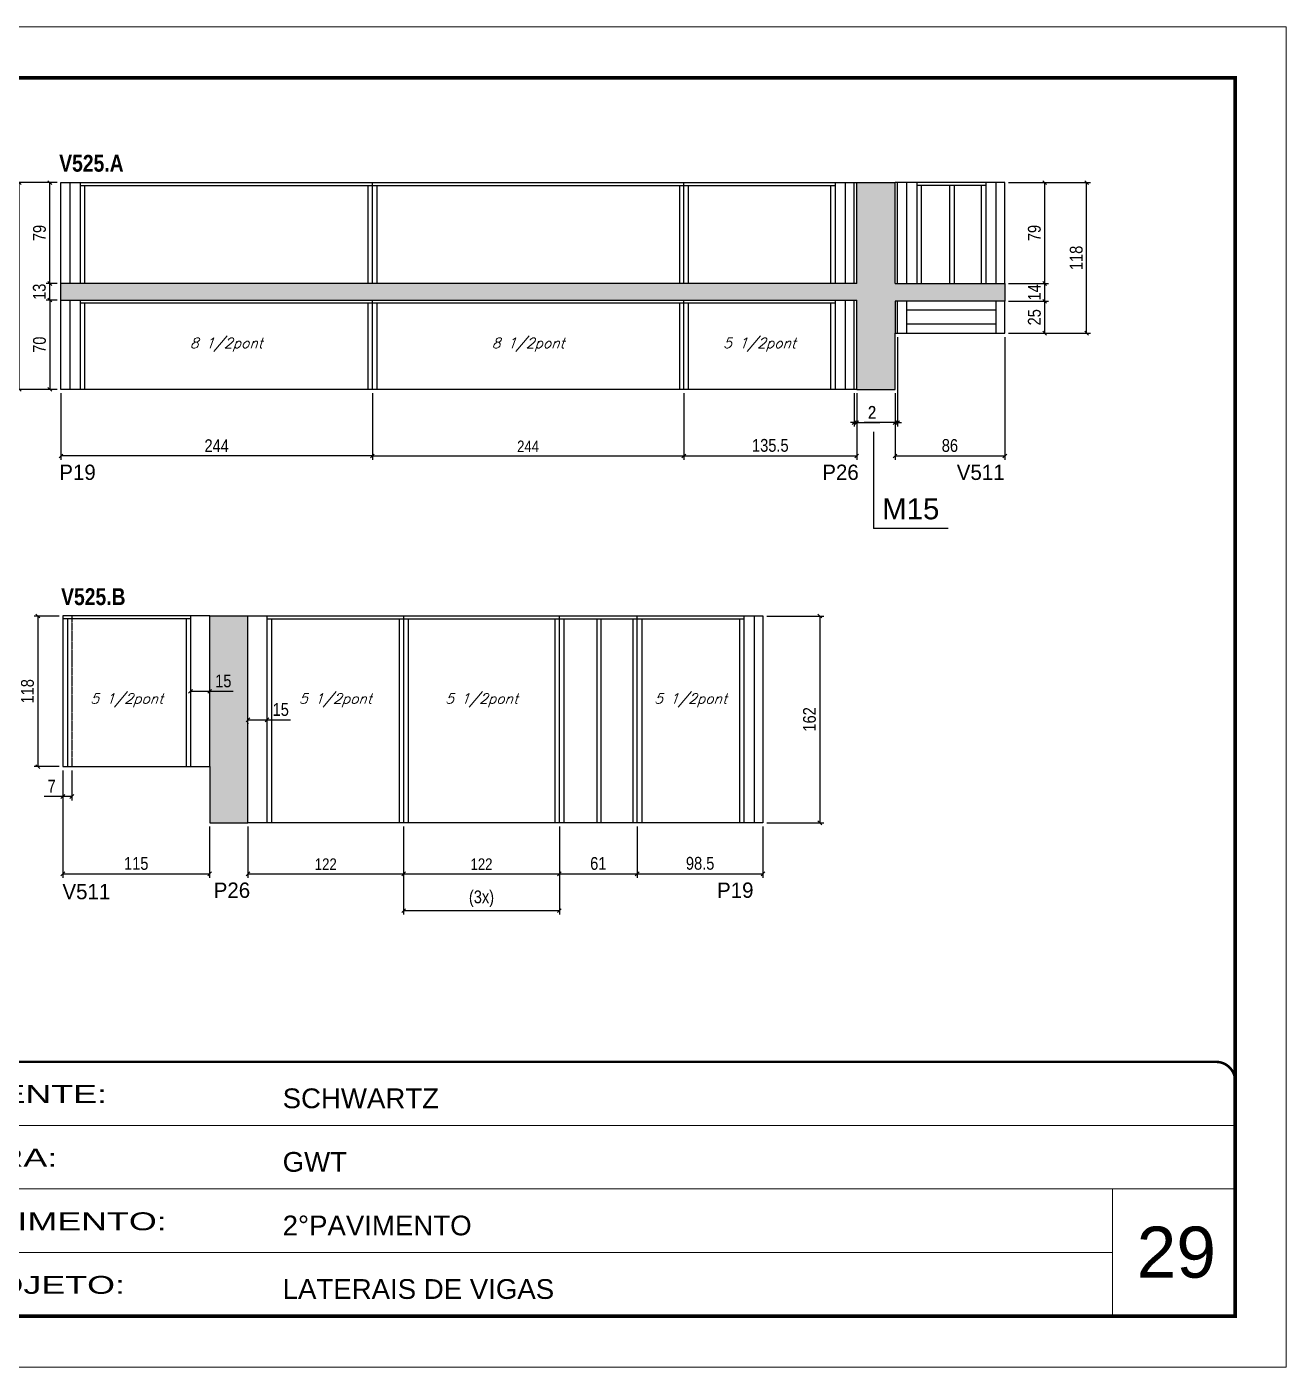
# Model space of a CAD drawing. Extents: x 13154 to 22413, y 1253 to 30260.
# Drawn here: x 13653 to 14639, y 20779 to 21829 of the extents above; entities that cross this region are included whole.
import ezdxf

# ---------------------------------------------------------------- set-up
doc = ezdxf.new("R2010")
doc.units = 0
for name, pattern in [('CONTINUO', [0]), ('DASHED', [0.75, 0.5, -0.25]), ('HIDDEN', [0.375, 0.25, -0.125])]:
    doc.linetypes.add(name, pattern=pattern)
for name, color, linetype in [('5', 5, 'Continuous'), ('COTA', 241, 'Continuous'), ('NOMENCLATURA', 7, 'Continuous'), ('Painéis', 200, 'Continuous'), ('SARR_2.2x7', 40, 'Continuous'), ('SARR_3.5x7', 81, 'Continuous'), ('texto', 7, 'Continuous')]:
    doc.layers.add(name, color=color, linetype=linetype)
for name, color, linetype, lineweight in [('CARIMBO', 255, 'Continuous', 9), ('Folhas', 255, 'Continuous', 9), ('SARRAFO DE PRESSAO', 251, 'DASHED', 9)]:
    doc.layers.add(name, color=color, linetype=linetype, lineweight=lineweight)
doc.styles.add('ARIAL', font='arial.ttf')
doc.styles.add('COTA TECNICA', font='techl___.ttf', dxfattribs={"height": 10})
doc.styles.add('COTA TECNICA-50', font='techl___.ttf', dxfattribs={"height": 9})
doc.styles.add('Romans', font='romans.shx')
doc.styles.add('ROMAS860', font='ROMAS860.SHX')
doc.styles.get("Standard").update_dxf_attribs({"font": 'arial.ttf'})
doc.styles.add('TECNICA', font='techb___.ttf', dxfattribs={"height": 10})
doc.styles.add('Tecnologia', font='')
doc.styles.get('Tecnologia').set_extended_font_data('Forgotten Futurist')
doc.dimstyles.new('COTA PAINEL-50', dxfattribs={"dimtxt": 9, "dimasz": 3, "dimexe": 3, "dimexo": 3, "dimgap": 3, "dimtad": 1, "dimdec": 1, "dimzin": 12, "dimdsep": 46, "dimtxsty": 'COTA TECNICA-50', "dimblk1": 'OBLIQUE', "dimblk2": 'OBLIQUE', "dimsah": 1, "dimcen": 0.9, "dimclrd": 4, "dimclre": 4, "dimclrt": 240, "dimadec": 1, "dimazin": 3, "dimtfac": 1, "dimtdec": 1, "dimtmove": 0, "dimatfit": 3, "dimfxl": 1, "dimtolj": 1, "dimtzin": 12, "dimarcsym": 0})
doc.dimstyles.new('PAINEL', dxfattribs={"dimtxt": 10, "dimasz": 3, "dimexe": 3, "dimexo": 3, "dimgap": 3, "dimtad": 1, "dimdec": 1, "dimzin": 12, "dimdsep": 46, "dimtxsty": 'COTA TECNICA', "dimblk1": 'OBLIQUE', "dimblk2": 'OBLIQUE', "dimsah": 1, "dimcen": 0.9, "dimclrd": 4, "dimclre": 4, "dimclrt": 240, "dimadec": 1, "dimazin": 3, "dimtfac": 1, "dimtdec": 1, "dimtmove": 0, "dimatfit": 3, "dimfxl": 1, "dimtolj": 1, "dimtzin": 12, "dimarcsym": 0})

# ---------------------------------------------------------------- blocks, each defined once
blk = doc.blocks.new('9999999999')
at = {"color": 30, "linetype": 'CONTINUO'}
for p, q in [((98564.6, 34379.6), (99584, 34379.6)), ((98564.6, 34329.8), (99488, 34329.8)), ((99584, 34329.8), (99488, 34329.8)), ((99488, 34329.8), (99488, 34230.2)), ((98564.6, 34280), (99488, 34280))]:
    blk.add_line(p, q, dxfattribs=at)
at = {"color": 30, "linetype": 'CONTINUO', "const_width": 2}
blk.add_lwpolyline([(99584, 34230.2), (99584, 34414.4, 0.414214), (99569, 34429.4), (98229, 34429.4, 0.414214), (98214, 34414.4), (98214, 34245.2, 0.414214), (98229, 34230.2), (99584, 34230.2)], format="xyb", dxfattribs=at)
at = {"layer": 'Folhas'}
blk.add_lwpolyline([(98139, 34190.2), (99624, 34190.2), (99624, 35240.2), (98139, 35240.2)], close=True, dxfattribs=at)
at = {"layer": 'Folhas', "color": 30, "const_width": 3}
blk.add_lwpolyline([(98214, 34230.2), (99584, 34230.2), (99584, 35200.2), (98214, 35200.2)], close=True, dxfattribs=at)
at = {"color": 7, "linetype": 'Continuous', "ltscale": 5, "style": 'ARIAL'}
for s, height, p in [('SCHWARTZ', 15.48, (98837.7, 34393.1)), ('GWT', 15.48, (98837.7, 34343.3)), ('2°PAVIMENTO', 15.483, (98837.7, 34293.5)), ('LATERAIS DE VIGAS', 15.483, (98837.7, 34243.7))]:
    blk.add_text(s, height=height, dxfattribs=at).set_placement(p)
at = {"layer": 'Folhas', "color": 7, "style": 'Tecnologia', "width": 1.5}
for s, p in [('CLIENTE:', (98573.7, 34397.2)), ('OBRA:', (98573.7, 34347.3)), ('PAVIMENTO:', (98573.7, 34297.5)), ('PROJETO:', (98573.7, 34247.7))]:
    blk.add_text(s, height=14, dxfattribs=at).set_placement(p)
blk = doc.blocks.new('_Oblique')
at = {"color": 0, "linetype": 'ByBlock', "lineweight": -2}
blk.add_line((-0.5, -0.5), (0.5, 0.5), dxfattribs=at)
blk = doc.blocks.new('*D695')
at = {"layer": 'COTA', "color": 4, "linetype": 'ByBlock', "lineweight": -2, "transparency": 16777216}
for p, q in [((13923.4, 21542.1), (13923.4, 21490)), ((14167.4, 21542.1), (14167.4, 21490)), ((13923.4, 21493), (14167.4, 21493))]:
    blk.add_line(p, q, dxfattribs=at)
at = {"layer": 'Defpoints', "color": 0, "linetype": 'ByBlock', "transparency": 16777216}
for p in [(13923.4, 21545.1), (14167.4, 21545.1), (14167.4, 21493)]:
    blk.add_point(p, dxfattribs=at)
at = {"layer": 'COTA', "color": 4, "linetype": 'ByBlock', "lineweight": -2, "transparency": 16777216, "xscale": 3, "yscale": 3, "zscale": 3, "rotation": 180}
blk.add_blockref('_Oblique', (13923.4, 21493), dxfattribs=at)
at = {"layer": 'COTA', "color": 4, "linetype": 'ByBlock', "lineweight": -2, "transparency": 16777216, "xscale": 3, "yscale": 3, "zscale": 3}
blk.add_blockref('_Oblique', (14167.4, 21493), dxfattribs=at)
at = {"layer": 'COTA', "color": 240, "linetype": 'ByBlock', "transparency": 16777216, "insert": (14045.4, 21500.5), "char_height": 9, "attachment_point": 5, "style": 'COTA TECNICA-50'}
blk.add_mtext('\\A1;244', dxfattribs=at)
blk = doc.blocks.new('*D719')
at = {"layer": 'COTA', "color": 4, "linetype": 'ByBlock', "lineweight": -2, "transparency": 16777216}
for p, q in [((13679.4, 21542.1), (13679.4, 21490)), ((13923.4, 21542.1), (13923.4, 21490)), ((13923.4, 21493), (13679.4, 21493))]:
    blk.add_line(p, q, dxfattribs=at)
at = {"layer": 'Defpoints', "color": 0, "linetype": 'ByBlock', "transparency": 16777216}
for p in [(13679.4, 21545.1), (13923.4, 21545.1), (13679.4, 21493)]:
    blk.add_point(p, dxfattribs=at)
at = {"layer": 'COTA', "color": 4, "linetype": 'ByBlock', "lineweight": -2, "transparency": 16777216, "xscale": 3, "yscale": 3, "zscale": 3, "rotation": 180}
blk.add_blockref('_Oblique', (13679.4, 21493), dxfattribs=at)
at = {"layer": 'COTA', "color": 4, "linetype": 'ByBlock', "lineweight": -2, "transparency": 16777216, "xscale": 3, "yscale": 3, "zscale": 3}
blk.add_blockref('_Oblique', (13923.4, 21493), dxfattribs=at)
at = {"layer": 'COTA', "color": 240, "linetype": 'ByBlock', "transparency": 16777216, "insert": (13801.4, 21501), "char_height": 10, "attachment_point": 5, "style": 'COTA TECNICA'}
blk.add_mtext('\\A1;244', dxfattribs=at)
blk = doc.blocks.new('*D720')
at = {"layer": 'COTA', "color": 4, "linetype": 'ByBlock', "lineweight": -2, "transparency": 16777216}
for p, q in [((14167.4, 21542.1), (14167.4, 21490)), ((14302.9, 21542.1), (14302.9, 21490)), ((14167.4, 21493), (14302.9, 21493))]:
    blk.add_line(p, q, dxfattribs=at)
at = {"layer": 'Defpoints', "color": 0, "linetype": 'ByBlock', "transparency": 16777216}
for p in [(14167.4, 21545.1), (14302.9, 21545.1), (14302.9, 21493)]:
    blk.add_point(p, dxfattribs=at)
at = {"layer": 'COTA', "color": 4, "linetype": 'ByBlock', "lineweight": -2, "transparency": 16777216, "xscale": 3, "yscale": 3, "zscale": 3, "rotation": 180}
blk.add_blockref('_Oblique', (14167.4, 21493), dxfattribs=at)
at = {"layer": 'COTA', "color": 4, "linetype": 'ByBlock', "lineweight": -2, "transparency": 16777216, "xscale": 3, "yscale": 3, "zscale": 3}
blk.add_blockref('_Oblique', (14302.9, 21493), dxfattribs=at)
at = {"layer": 'COTA', "color": 240, "linetype": 'ByBlock', "transparency": 16777216, "insert": (14235.2, 21501.2), "char_height": 10, "attachment_point": 5, "style": 'COTA TECNICA'}
blk.add_mtext('\\A1;135.5', dxfattribs=at)
blk = doc.blocks.new('*D721')
at = {"layer": 'COTA', "color": 4, "lineweight": -2, "transparency": 16777216}
for p, q in [((14418.9, 21586.1), (14418.9, 21490)), ((14332.9, 21542.1), (14332.9, 21490)), ((14332.9, 21493), (14418.9, 21493))]:
    blk.add_line(p, q, dxfattribs=at)
at = {"layer": 'Defpoints', "color": 0, "transparency": 16777216}
for p in [(14418.9, 21589.1), (14332.9, 21545.1), (14418.9, 21493)]:
    blk.add_point(p, dxfattribs=at)
at = {"layer": 'COTA', "color": 4, "lineweight": -2, "transparency": 16777216, "xscale": 3, "yscale": 3, "zscale": 3, "rotation": 180}
blk.add_blockref('_Oblique', (14332.9, 21493), dxfattribs=at)
at = {"layer": 'COTA', "color": 4, "lineweight": -2, "transparency": 16777216, "xscale": 3, "yscale": 3, "zscale": 3}
blk.add_blockref('_Oblique', (14418.9, 21493), dxfattribs=at)
at = {"layer": 'COTA', "color": 240, "transparency": 16777216, "insert": (14375.9, 21501.1), "char_height": 10, "attachment_point": 5, "style": 'COTA TECNICA'}
blk.add_mtext('\\A1;86', dxfattribs=at)
blk = doc.blocks.new('*D699')
at = {"layer": 'COTA', "color": 4, "lineweight": -2, "transparency": 16777216}
for p, q in [((14421.9, 21614.1), (14453.2, 21614.1)), ((14450.2, 21589.1), (14450.2, 21614.1)), ((14421.9, 21589.1), (14453.2, 21589.1))]:
    blk.add_line(p, q, dxfattribs=at)
at = {"layer": 'Defpoints', "color": 0, "transparency": 16777216}
for p in [(14418.9, 21614.1), (14450.2, 21614.1), (14418.9, 21589.1)]:
    blk.add_point(p, dxfattribs=at)
at = {"layer": 'COTA', "color": 4, "lineweight": -2, "transparency": 16777216, "xscale": 3, "yscale": 3, "zscale": 3}
for p, rotation in [((14450.2, 21614.1), 90), ((14450.2, 21589.1), 270)]:
    blk.add_blockref('_Oblique', p, dxfattribs=dict(at, rotation=rotation))
at = {"layer": 'COTA', "color": 240, "transparency": 16777216, "insert": (14442.1, 21601.6), "char_height": 10, "attachment_point": 5, "rotation": 90, "style": 'COTA TECNICA'}
blk.add_mtext('\\A1;25', dxfattribs=at)
blk = doc.blocks.new('*D700')
at = {"layer": 'COTA', "color": 4, "lineweight": -2, "transparency": 16777216}
for p, q in [((14421.9, 21628.1), (14453.2, 21628.1)), ((14450.2, 21614.1), (14450.2, 21628.1)), ((14421.9, 21614.1), (14453.2, 21614.1))]:
    blk.add_line(p, q, dxfattribs=at)
at = {"layer": 'Defpoints', "color": 0, "transparency": 16777216}
for p in [(14418.9, 21628.1), (14450.2, 21628.1), (14418.9, 21614.1)]:
    blk.add_point(p, dxfattribs=at)
at = {"layer": 'COTA', "color": 4, "lineweight": -2, "transparency": 16777216, "xscale": 3, "yscale": 3, "zscale": 3}
for p, rotation in [((14450.2, 21628.1), 90), ((14450.2, 21614.1), 270)]:
    blk.add_blockref('_Oblique', p, dxfattribs=dict(at, rotation=rotation))
at = {"layer": 'COTA', "color": 240, "transparency": 16777216, "insert": (14442.1, 21621.1), "char_height": 10, "attachment_point": 5, "rotation": 90, "style": 'COTA TECNICA'}
blk.add_mtext('\\A1;14', dxfattribs=at)
blk = doc.blocks.new('*D701')
at = {"layer": 'COTA', "color": 4, "lineweight": -2, "transparency": 16777216}
for p, q in [((13676.4, 21615.1), (13667.7, 21615.1)), ((13670.7, 21615.1), (13670.7, 21545.1)), ((13676.4, 21545.1), (13667.7, 21545.1))]:
    blk.add_line(p, q, dxfattribs=at)
at = {"layer": 'Defpoints', "color": 0, "transparency": 16777216}
for p in [(13679.4, 21615.1), (13670.7, 21545.1), (13679.4, 21545.1)]:
    blk.add_point(p, dxfattribs=at)
at = {"layer": 'COTA', "color": 4, "lineweight": -2, "transparency": 16777216, "xscale": 3, "yscale": 3, "zscale": 3}
for p, rotation in [((13670.7, 21615.1), 90), ((13670.7, 21545.1), 270)]:
    blk.add_blockref('_Oblique', p, dxfattribs=dict(at, rotation=rotation))
at = {"layer": 'COTA', "color": 240, "transparency": 16777216, "insert": (13662.6, 21580.1), "char_height": 10, "attachment_point": 5, "rotation": 90, "style": 'COTA TECNICA'}
blk.add_mtext('\\A1;70', dxfattribs=at)
blk = doc.blocks.new('*D702')
at = {"layer": 'COTA', "color": 4, "lineweight": -2, "transparency": 16777216}
for p, q in [((13676.4, 21628.1), (13667.7, 21628.1)), ((13670.7, 21615.1), (13670.7, 21628.1)), ((13676.4, 21615.1), (13667.7, 21615.1))]:
    blk.add_line(p, q, dxfattribs=at)
at = {"layer": 'Defpoints', "color": 0, "transparency": 16777216}
for p in [(13670.7, 21628.1), (13679.4, 21628.1), (13679.4, 21615.1)]:
    blk.add_point(p, dxfattribs=at)
at = {"layer": 'COTA', "color": 4, "lineweight": -2, "transparency": 16777216, "xscale": 3, "yscale": 3, "zscale": 3}
for p, rotation in [((13670.7, 21628.1), 90), ((13670.7, 21615.1), 270)]:
    blk.add_blockref('_Oblique', p, dxfattribs=dict(at, rotation=rotation))
at = {"layer": 'COTA', "color": 240, "transparency": 16777216, "insert": (13662.5, 21621.6), "char_height": 10, "attachment_point": 5, "rotation": 90, "style": 'COTA TECNICA'}
blk.add_mtext('\\A1;13', dxfattribs=at)
blk = doc.blocks.new('*D703')
at = {"layer": 'COTA', "color": 4, "lineweight": -2, "transparency": 16777216}
for p, q in [((14421.9, 21707.1), (14453.2, 21707.1)), ((14450.2, 21628.1), (14450.2, 21707.1)), ((14421.9, 21628.1), (14453.2, 21628.1))]:
    blk.add_line(p, q, dxfattribs=at)
at = {"layer": 'Defpoints', "color": 0, "transparency": 16777216}
for p in [(14418.9, 21707.1), (14450.2, 21707.1), (14418.9, 21628.1)]:
    blk.add_point(p, dxfattribs=at)
at = {"layer": 'COTA', "color": 4, "lineweight": -2, "transparency": 16777216, "xscale": 3, "yscale": 3, "zscale": 3}
for p, rotation in [((14450.2, 21707.1), 90), ((14450.2, 21628.1), 270)]:
    blk.add_blockref('_Oblique', p, dxfattribs=dict(at, rotation=rotation))
at = {"layer": 'COTA', "color": 240, "transparency": 16777216, "insert": (14442.1, 21667.6), "char_height": 10, "attachment_point": 5, "rotation": 90, "style": 'COTA TECNICA'}
blk.add_mtext('\\A1;79', dxfattribs=at)
blk = doc.blocks.new('*D704')
at = {"layer": 'COTA', "color": 4, "lineweight": -2, "transparency": 16777216}
for p, q in [((14421.9, 21707.1), (14486, 21707.1)), ((14483, 21589.1), (14483, 21707.1)), ((14421.9, 21589.1), (14486, 21589.1))]:
    blk.add_line(p, q, dxfattribs=at)
at = {"layer": 'Defpoints', "color": 0, "transparency": 16777216}
for p in [(14418.9, 21707.1), (14483, 21707.1), (14418.9, 21589.1)]:
    blk.add_point(p, dxfattribs=at)
at = {"layer": 'COTA', "color": 4, "lineweight": -2, "transparency": 16777216, "xscale": 3, "yscale": 3, "zscale": 3}
for p, rotation in [((14483, 21707.1), 90), ((14483, 21589.1), 270)]:
    blk.add_blockref('_Oblique', p, dxfattribs=dict(at, rotation=rotation))
at = {"layer": 'COTA', "color": 240, "transparency": 16777216, "insert": (14474.9, 21648.1), "char_height": 10, "attachment_point": 5, "rotation": 90, "style": 'COTA TECNICA'}
blk.add_mtext('\\A1;118', dxfattribs=at)
blk = doc.blocks.new('*D705')
at = {"layer": 'COTA', "color": 4, "lineweight": -2, "transparency": 16777216}
for p, q in [((14300.9, 21542.1), (14300.9, 21516.1)), ((14302.9, 21542.1), (14302.9, 21516.1)), ((14300.9, 21519.1), (14297.9, 21519.1)), ((14300.9, 21519.1), (14302.9, 21519.1)), ((14302.9, 21519.1), (14321, 21519.1))]:
    blk.add_line(p, q, dxfattribs=at)
at = {"layer": 'Defpoints', "color": 0, "transparency": 16777216}
for p in [(14300.9, 21545.1), (14302.9, 21545.1), (14302.9, 21519.1)]:
    blk.add_point(p, dxfattribs=at)
at = {"layer": 'COTA', "color": 4, "lineweight": -2, "transparency": 16777216, "xscale": 3, "yscale": 3, "zscale": 3}
blk.add_blockref('_Oblique', (14300.9, 21519.1), dxfattribs=at)
at = {"layer": 'COTA', "color": 4, "lineweight": -2, "transparency": 16777216, "xscale": 3, "yscale": 3, "zscale": 3, "rotation": 180}
blk.add_blockref('_Oblique', (14302.9, 21519.1), dxfattribs=at)
at = {"layer": 'COTA', "color": 240, "transparency": 16777216, "insert": (14315, 21527.1), "char_height": 10, "attachment_point": 5, "style": 'COTA TECNICA'}
blk.add_mtext('\\A1;2', dxfattribs=at)
blk = doc.blocks.new('*D706')
at = {"layer": 'COTA', "color": 4, "lineweight": -2, "transparency": 16777216}
for p, q in [((14334.9, 21586.1), (14334.9, 21516.1)), ((14332.9, 21542.1), (14332.9, 21516.1)), ((14332.9, 21519.1), (14308.8, 21519.1)), ((14334.9, 21519.1), (14332.9, 21519.1)), ((14334.9, 21519.1), (14337.9, 21519.1))]:
    blk.add_line(p, q, dxfattribs=at)
at = {"layer": 'Defpoints', "color": 0, "transparency": 16777216}
for p in [(14334.9, 21589.1), (14332.9, 21545.1), (14332.9, 21519.1)]:
    blk.add_point(p, dxfattribs=at)
at = {"layer": 'COTA', "color": 4, "lineweight": -2, "transparency": 16777216, "xscale": 3, "yscale": 3, "zscale": 3}
blk.add_blockref('_Oblique', (14332.9, 21519.1), dxfattribs=at)
at = {"layer": 'COTA', "color": 4, "lineweight": -2, "transparency": 16777216, "xscale": 3, "yscale": 3, "zscale": 3, "rotation": 180}
blk.add_blockref('_Oblique', (14334.9, 21519.1), dxfattribs=at)
at = {"layer": 'COTA', "color": 240, "transparency": 16777216, "insert": (14314.8, 21527.1), "char_height": 10, "attachment_point": 5, "style": 'COTA TECNICA'}
blk.add_mtext('\\A1;2', dxfattribs=at)
blk = doc.blocks.new('*D707')
at = {"layer": 'COTA', "color": 4, "lineweight": -2, "transparency": 16777216}
for p, q in [((13680.9, 21246.6), (13680.9, 21162.6)), ((13795.9, 21202.6), (13795.9, 21162.6)), ((13680.9, 21165.6), (13795.9, 21165.6))]:
    blk.add_line(p, q, dxfattribs=at)
at = {"layer": 'Defpoints', "color": 0, "transparency": 16777216}
for p in [(13680.9, 21249.6), (13795.9, 21205.6), (13795.9, 21165.6)]:
    blk.add_point(p, dxfattribs=at)
at = {"layer": 'COTA', "color": 4, "lineweight": -2, "transparency": 16777216, "xscale": 3, "yscale": 3, "zscale": 3, "rotation": 180}
blk.add_blockref('_Oblique', (13680.9, 21165.6), dxfattribs=at)
at = {"layer": 'COTA', "color": 4, "lineweight": -2, "transparency": 16777216, "xscale": 3, "yscale": 3, "zscale": 3}
blk.add_blockref('_Oblique', (13795.9, 21165.6), dxfattribs=at)
at = {"layer": 'COTA', "color": 240, "transparency": 16777216, "insert": (13738.4, 21173.7), "char_height": 10, "attachment_point": 5, "style": 'COTA TECNICA'}
blk.add_mtext('\\A1;115', dxfattribs=at)
blk = doc.blocks.new('*D708')
at = {"layer": 'COTA', "color": 4, "lineweight": -2, "transparency": 16777216}
for p, q in [((13680.9, 21246.6), (13680.9, 21223.2)), ((13687.9, 21246.6), (13687.9, 21223.2)), ((13680.9, 21226.2), (13666.2, 21226.2)), ((13687.9, 21226.2), (13680.9, 21226.2))]:
    blk.add_line(p, q, dxfattribs=at)
at = {"layer": 'Defpoints', "color": 0, "transparency": 16777216}
for p in [(13680.9, 21249.6), (13687.9, 21249.6), (13680.9, 21226.2)]:
    blk.add_point(p, dxfattribs=at)
at = {"layer": 'COTA', "color": 4, "lineweight": -2, "transparency": 16777216, "xscale": 3, "yscale": 3, "zscale": 3, "rotation": 180}
blk.add_blockref('_Oblique', (13680.9, 21226.2), dxfattribs=at)
at = {"layer": 'COTA', "color": 4, "lineweight": -2, "transparency": 16777216, "xscale": 3, "yscale": 3, "zscale": 3}
blk.add_blockref('_Oblique', (13687.9, 21226.2), dxfattribs=at)
at = {"layer": 'COTA', "color": 240, "transparency": 16777216, "insert": (13672.1, 21234.3), "char_height": 10, "attachment_point": 5, "style": 'COTA TECNICA'}
blk.add_mtext('\\A1;7', dxfattribs=at)
blk = doc.blocks.new('*D709')
at = {"layer": 'COTA', "color": 4, "lineweight": -2, "transparency": 16777216}
for p, q in [((13677.9, 21367.6), (13658.3, 21367.6)), ((13661.3, 21367.6), (13661.3, 21249.6)), ((13677.9, 21249.6), (13658.3, 21249.6))]:
    blk.add_line(p, q, dxfattribs=at)
at = {"layer": 'Defpoints', "color": 0, "transparency": 16777216}
for p in [(13680.9, 21367.6), (13661.3, 21249.6), (13680.9, 21249.6)]:
    blk.add_point(p, dxfattribs=at)
at = {"layer": 'COTA', "color": 4, "lineweight": -2, "transparency": 16777216, "xscale": 3, "yscale": 3, "zscale": 3}
for p, rotation in [((13661.3, 21367.6), 90), ((13661.3, 21249.6), 270)]:
    blk.add_blockref('_Oblique', p, dxfattribs=dict(at, rotation=rotation))
at = {"layer": 'COTA', "color": 240, "transparency": 16777216, "insert": (13653.2, 21308.6), "char_height": 10, "attachment_point": 5, "rotation": 90, "style": 'COTA TECNICA'}
blk.add_mtext('\\A1;118', dxfattribs=at)
blk = doc.blocks.new('*D710')
at = {"layer": 'COTA', "color": 4, "linetype": 'ByBlock', "lineweight": -2, "transparency": 16777216}
for p, q in [((13825.9, 21202.6), (13825.9, 21162.6)), ((13947.9, 21202.6), (13947.9, 21162.6)), ((13825.9, 21165.6), (13947.9, 21165.6))]:
    blk.add_line(p, q, dxfattribs=at)
at = {"layer": 'Defpoints', "color": 0, "linetype": 'ByBlock', "transparency": 16777216}
for p in [(13825.9, 21205.6), (13947.9, 21205.6), (13947.9, 21165.6)]:
    blk.add_point(p, dxfattribs=at)
at = {"layer": 'COTA', "color": 4, "linetype": 'ByBlock', "lineweight": -2, "transparency": 16777216, "xscale": 3, "yscale": 3, "zscale": 3, "rotation": 180}
blk.add_blockref('_Oblique', (13825.9, 21165.6), dxfattribs=at)
at = {"layer": 'COTA', "color": 4, "linetype": 'ByBlock', "lineweight": -2, "transparency": 16777216, "xscale": 3, "yscale": 3, "zscale": 3}
blk.add_blockref('_Oblique', (13947.9, 21165.6), dxfattribs=at)
at = {"layer": 'COTA', "color": 240, "linetype": 'ByBlock', "transparency": 16777216, "insert": (13886.9, 21173.2), "char_height": 9, "attachment_point": 5, "style": 'COTA TECNICA-50'}
blk.add_mtext('\\A1;122', dxfattribs=at)
blk = doc.blocks.new('*D711')
at = {"layer": 'COTA', "color": 4, "linetype": 'ByBlock', "lineweight": -2, "transparency": 16777216}
for p, q in [((13947.9, 21202.6), (13947.9, 21162.6)), ((14069.9, 21202.6), (14069.9, 21162.6)), ((13947.9, 21165.6), (14069.9, 21165.6))]:
    blk.add_line(p, q, dxfattribs=at)
at = {"layer": 'Defpoints', "color": 0, "linetype": 'ByBlock', "transparency": 16777216}
for p in [(13947.9, 21205.6), (14069.9, 21205.6), (14069.9, 21165.6)]:
    blk.add_point(p, dxfattribs=at)
at = {"layer": 'COTA', "color": 4, "linetype": 'ByBlock', "lineweight": -2, "transparency": 16777216, "xscale": 3, "yscale": 3, "zscale": 3, "rotation": 180}
blk.add_blockref('_Oblique', (13947.9, 21165.6), dxfattribs=at)
at = {"layer": 'COTA', "color": 4, "linetype": 'ByBlock', "lineweight": -2, "transparency": 16777216, "xscale": 3, "yscale": 3, "zscale": 3}
blk.add_blockref('_Oblique', (14069.9, 21165.6), dxfattribs=at)
at = {"layer": 'COTA', "color": 240, "linetype": 'ByBlock', "transparency": 16777216, "insert": (14008.9, 21173.2), "char_height": 9, "attachment_point": 5, "style": 'COTA TECNICA-50'}
blk.add_mtext('\\A1;122', dxfattribs=at)
blk = doc.blocks.new('*D712')
at = {"layer": 'COTA', "color": 4, "lineweight": -2, "transparency": 16777216}
for p, q in [((14069.9, 21202.6), (14069.9, 21162.6)), ((14130.9, 21202.6), (14130.9, 21162.6)), ((14069.9, 21165.6), (14130.9, 21165.6))]:
    blk.add_line(p, q, dxfattribs=at)
at = {"layer": 'Defpoints', "color": 0, "transparency": 16777216}
for p in [(14069.9, 21205.6), (14130.9, 21205.6), (14130.9, 21165.6)]:
    blk.add_point(p, dxfattribs=at)
at = {"layer": 'COTA', "color": 4, "lineweight": -2, "transparency": 16777216, "xscale": 3, "yscale": 3, "zscale": 3, "rotation": 180}
blk.add_blockref('_Oblique', (14069.9, 21165.6), dxfattribs=at)
at = {"layer": 'COTA', "color": 4, "lineweight": -2, "transparency": 16777216, "xscale": 3, "yscale": 3, "zscale": 3}
blk.add_blockref('_Oblique', (14130.9, 21165.6), dxfattribs=at)
at = {"layer": 'COTA', "color": 240, "transparency": 16777216, "insert": (14100.4, 21173.7), "char_height": 10, "attachment_point": 5, "style": 'COTA TECNICA'}
blk.add_mtext('\\A1;61', dxfattribs=at)
blk = doc.blocks.new('*D713')
at = {"layer": 'COTA', "color": 4, "lineweight": -2, "transparency": 16777216}
for p, q in [((13947.9, 21202.6), (13947.9, 21133.8)), ((14069.9, 21202.6), (14069.9, 21133.8)), ((13947.9, 21136.8), (14069.9, 21136.8))]:
    blk.add_line(p, q, dxfattribs=at)
at = {"layer": 'Defpoints', "color": 0, "transparency": 16777216}
for p in [(13947.9, 21205.6), (14069.9, 21205.6), (14069.9, 21136.8)]:
    blk.add_point(p, dxfattribs=at)
at = {"layer": 'COTA', "color": 4, "lineweight": -2, "transparency": 16777216, "xscale": 3, "yscale": 3, "zscale": 3, "rotation": 180}
blk.add_blockref('_Oblique', (13947.9, 21136.8), dxfattribs=at)
at = {"layer": 'COTA', "color": 4, "lineweight": -2, "transparency": 16777216, "xscale": 3, "yscale": 3, "zscale": 3}
blk.add_blockref('_Oblique', (14069.9, 21136.8), dxfattribs=at)
at = {"layer": 'COTA', "color": 240, "transparency": 16777216, "insert": (14008.9, 21146.1), "char_height": 10, "attachment_point": 5, "style": 'COTA TECNICA'}
blk.add_mtext('\\A1;(3x)', dxfattribs=at)
blk = doc.blocks.new('*D714')
at = {"layer": 'COTA', "color": 4, "lineweight": -2, "transparency": 16777216}
for p, q in [((14130.9, 21202.6), (14130.9, 21162.6)), ((14229.4, 21202.6), (14229.4, 21162.6)), ((14130.9, 21165.6), (14229.4, 21165.6))]:
    blk.add_line(p, q, dxfattribs=at)
at = {"layer": 'Defpoints', "color": 0, "transparency": 16777216}
for p in [(14130.9, 21205.6), (14229.4, 21205.6), (14229.4, 21165.6)]:
    blk.add_point(p, dxfattribs=at)
at = {"layer": 'COTA', "color": 4, "lineweight": -2, "transparency": 16777216, "xscale": 3, "yscale": 3, "zscale": 3, "rotation": 180}
blk.add_blockref('_Oblique', (14130.9, 21165.6), dxfattribs=at)
at = {"layer": 'COTA', "color": 4, "lineweight": -2, "transparency": 16777216, "xscale": 3, "yscale": 3, "zscale": 3}
blk.add_blockref('_Oblique', (14229.4, 21165.6), dxfattribs=at)
at = {"layer": 'COTA', "color": 240, "transparency": 16777216, "insert": (14180.2, 21173.8), "char_height": 10, "attachment_point": 5, "style": 'COTA TECNICA'}
blk.add_mtext('\\A1;98.5', dxfattribs=at)
blk = doc.blocks.new('*D715')
at = {"layer": 'COTA', "color": 4, "lineweight": -2, "transparency": 16777216}
for p, q in [((13780.9, 21308.6), (13795.9, 21308.6)), ((13795.9, 21308.6), (13814.3, 21308.6))]:
    blk.add_line(p, q, dxfattribs=at)
at = {"layer": 'Defpoints', "color": 0, "transparency": 16777216}
for p in [(13780.9, 21308.6), (13795.9, 21308.6), (13795.9, 21308.6)]:
    blk.add_point(p, dxfattribs=at)
at = {"layer": 'COTA', "color": 4, "lineweight": -2, "transparency": 16777216, "xscale": 3, "yscale": 3, "zscale": 3, "rotation": 180}
blk.add_blockref('_Oblique', (13780.9, 21308.6), dxfattribs=at)
at = {"layer": 'COTA', "color": 4, "lineweight": -2, "transparency": 16777216, "xscale": 3, "yscale": 3, "zscale": 3}
blk.add_blockref('_Oblique', (13795.9, 21308.6), dxfattribs=at)
at = {"layer": 'COTA', "color": 240, "transparency": 16777216, "insert": (13806.6, 21316.7), "char_height": 10, "attachment_point": 5, "style": 'COTA TECNICA'}
blk.add_mtext('\\A1;15', dxfattribs=at)
blk = doc.blocks.new('*D716')
at = {"layer": 'COTA', "color": 4, "lineweight": -2, "transparency": 16777216}
for p, q in [((13825.9, 21286.2), (13840.9, 21286.2)), ((13825.9, 21283.6), (13825.9, 21283.2)), ((13840.9, 21286.2), (13859.3, 21286.2))]:
    blk.add_line(p, q, dxfattribs=at)
at = {"layer": 'Defpoints', "color": 0, "transparency": 16777216}
for p in [(13825.9, 21286.6), (13840.9, 21286.2), (13840.9, 21286.2)]:
    blk.add_point(p, dxfattribs=at)
at = {"layer": 'COTA', "color": 4, "lineweight": -2, "transparency": 16777216, "xscale": 3, "yscale": 3, "zscale": 3, "rotation": 180}
blk.add_blockref('_Oblique', (13825.9, 21286.2), dxfattribs=at)
at = {"layer": 'COTA', "color": 4, "lineweight": -2, "transparency": 16777216, "xscale": 3, "yscale": 3, "zscale": 3}
blk.add_blockref('_Oblique', (13840.9, 21286.2), dxfattribs=at)
at = {"layer": 'COTA', "color": 240, "transparency": 16777216, "insert": (13851.6, 21294.3), "char_height": 10, "attachment_point": 5, "style": 'COTA TECNICA'}
blk.add_mtext('\\A1;15', dxfattribs=at)
blk = doc.blocks.new('*D723')
at = {"layer": 'COTA', "color": 4, "lineweight": -2, "transparency": 16777216}
for p, q in [((14232.4, 21367.6), (14277, 21367.6)), ((14274, 21367.6), (14274, 21205.6)), ((14232.4, 21205.6), (14277, 21205.6))]:
    blk.add_line(p, q, dxfattribs=at)
at = {"layer": 'Defpoints', "color": 0, "transparency": 16777216}
for p in [(14229.4, 21367.6), (14229.4, 21205.6), (14274, 21205.6)]:
    blk.add_point(p, dxfattribs=at)
at = {"layer": 'COTA', "color": 4, "lineweight": -2, "transparency": 16777216, "xscale": 3, "yscale": 3, "zscale": 3}
for p, rotation in [((14274, 21367.6), 90), ((14274, 21205.6), 270)]:
    blk.add_blockref('_Oblique', p, dxfattribs=dict(at, rotation=rotation))
at = {"layer": 'COTA', "color": 240, "transparency": 16777216, "insert": (14265.9, 21286.6), "char_height": 10, "attachment_point": 5, "rotation": 90, "style": 'COTA TECNICA'}
blk.add_mtext('\\A1;162', dxfattribs=at)
blk = doc.blocks.new('*D724')
at = {"layer": 'COTA', "color": 4, "lineweight": -2, "transparency": 16777216}
for p, q in [((13676.4, 21707.1), (13643.6, 21707.1)), ((13646.6, 21545.1), (13646.6, 21707.1)), ((13676.4, 21545.1), (13643.6, 21545.1))]:
    blk.add_line(p, q, dxfattribs=at)
at = {"layer": 'Defpoints', "color": 0, "transparency": 16777216}
for p in [(13646.6, 21707.1), (13679.4, 21707.1), (13679.4, 21545.1)]:
    blk.add_point(p, dxfattribs=at)
at = {"layer": 'COTA', "color": 4, "lineweight": -2, "transparency": 16777216, "xscale": 3, "yscale": 3, "zscale": 3}
for p, rotation in [((13646.6, 21707.1), 90), ((13646.6, 21545.1), 270)]:
    blk.add_blockref('_Oblique', p, dxfattribs=dict(at, rotation=rotation))
at = {"layer": 'COTA', "color": 240, "transparency": 16777216, "insert": (13638.5, 21626.1), "char_height": 10, "attachment_point": 5, "rotation": 90, "style": 'COTA TECNICA'}
blk.add_mtext('\\A1;162', dxfattribs=at)
blk = doc.blocks.new('*D725')
at = {"layer": 'COTA', "color": 4, "lineweight": -2, "transparency": 16777216}
for p, q in [((13676.4, 21707.1), (13667.7, 21707.1)), ((13670.7, 21628.1), (13670.7, 21707.1)), ((13676.4, 21628.1), (13667.7, 21628.1))]:
    blk.add_line(p, q, dxfattribs=at)
at = {"layer": 'Defpoints', "color": 0, "transparency": 16777216}
for p in [(13670.7, 21707.1), (13679.4, 21707.1), (13679.4, 21628.1)]:
    blk.add_point(p, dxfattribs=at)
at = {"layer": 'COTA', "color": 4, "lineweight": -2, "transparency": 16777216, "xscale": 3, "yscale": 3, "zscale": 3}
for p, rotation in [((13670.7, 21707.1), 90), ((13670.7, 21628.1), 270)]:
    blk.add_blockref('_Oblique', p, dxfattribs=dict(at, rotation=rotation))
at = {"layer": 'COTA', "color": 240, "transparency": 16777216, "insert": (13662.6, 21667.6), "char_height": 10, "attachment_point": 5, "rotation": 90, "style": 'COTA TECNICA'}
blk.add_mtext('\\A1;79', dxfattribs=at)

msp = doc.modelspace()

# ---------------------------------------------------------------- hatches: boundary and pattern name
at = {"layer": 'COTA'}
h = msp.add_hatch(dxfattribs=at)
h.set_pattern_fill('AR-CONC', color=256, scale=0.03)
h.set_pattern_definition([(50, (-3169.787, 0), (5.4655401, -0.4781726), [0.5715, -6.2865]), (355, (-3169.787, 0), (-1.0573026, 5.7317054), [0.4572, -5.0292175]), (100.451445, (-3169.3316, -0.04), (4.4082374, 5.2535326), [0.4857003, -5.3427073]), (46.1842, (-3169.787, 1.524), (8.1323712, -1.2612698), [0.85725, -9.42975]), (96.635558, (-3169.109, 1.419), (7.122124, 7.4227837), [0.7285507, -8.0140682]), (351.18415, (-3169.787, 1.524), (7.122124, 7.4227837), [0.685799, -7.543792]), (21, (-3169.025, 1.143), (4.54843174, -3.06795595), [0.5715, -6.2865]), (326, (-3169.025, 1.143), (1.8540609, 5.525639), [0.4572, -5.0292]), (71.451445, (-3168.646, 0.8873), (6.4024926, 2.4576831), [0.4857003, -5.3426981]), (37.5, (-3169.787, 0), (0.0926581, 2.53665117), [0, -4.96824, 0, -5.1054, 0, -5.04825]), (7.5, (-3169.787, 0), (2.00458988, 3.00541724), [0, -2.91084, 0, -4.85394, 0, -1.92405]), (327.5, (-3171.4863, 0), (4.06771786, -0.17186232), [0, -1.905, 0, -5.9436, 0, -7.8867]), (317.5, (-3172.2483, 0), (4.44387544, 0.76279473), [0, -2.4765, 0, -3.94716, 0, -5.6007])])
h.paths.add_polyline_path([(14302.93, 21615.14), (14302.93, 21545.14), (14332.93, 21545.14), (14332.93, 21589.14), (14332.93, 21614.14), (14418.93, 21614.14), (14418.93, 21628.14), (14332.93, 21628.14), (14332.93, 21707.14), (14302.93, 21707.14), (14302.93, 21628.14), (13679.43, 21628.14), (13679.43, 21615.14)])
h = msp.add_hatch(dxfattribs=at)
h.set_pattern_fill('AR-CONC', color=256, scale=0.03)
h.set_pattern_definition([(50, (-3169.787, -47.834), (5.4655401, -0.4781726), [0.5715, -6.2865]), (355, (-3169.787, -47.834), (-1.0573026, 5.7317054), [0.4572, -5.0292175]), (100.451445, (-3169.3316, -47.874), (4.4082374, 5.2535326), [0.4857003, -5.3427073]), (46.1842, (-3169.787, -46.31), (8.1323712, -1.2612698), [0.85725, -9.42975]), (96.635558, (-3169.109, -46.415), (7.122124, 7.4227837), [0.7285507, -8.0140682]), (351.18415, (-3169.787, -46.31), (7.122124, 7.4227837), [0.685799, -7.543792]), (21, (-3169.025, -46.691), (4.54843174, -3.06795595), [0.5715, -6.2865]), (326, (-3169.025, -46.691), (1.8540609, 5.525639), [0.4572, -5.0292]), (71.451445, (-3168.646, -46.947), (6.4024926, 2.4576831), [0.4857003, -5.3426981]), (37.5, (-3169.787, -47.8342), (0.0926581, 2.53665117), [0, -4.96824, 0, -5.1054, 0, -5.04825]), (7.5, (-3169.787, -47.8342), (2.00458988, 3.00541724), [0, -2.91084, 0, -4.85394, 0, -1.92405]), (327.5, (-3171.4863, -47.8342), (4.06771786, -0.17186232), [0, -1.905, 0, -5.9436, 0, -7.8867]), (317.5, (-3172.2483, -47.8342), (4.44387544, 0.76279473), [0, -2.4765, 0, -3.94716, 0, -5.6007])])
h.paths.add_polyline_path([(13825.93, 21367.62), (13795.93, 21367.62), (13795.93, 21249.62), (13795.93, 21205.62), (13825.93, 21205.62)])

# ---------------------------------------------------------------- linework, layer by layer
for p, q in [((14302.93, 21707.14), (14332.93, 21707.14)), ((14418.93, 21628.14), (14418.93, 21614.14)), ((14332.93, 21545.14), (14332.93, 21589.14)), ((14302.93, 21545.14), (14332.93, 21545.14)), ((13795.93, 21367.62), (13825.93, 21367.62)), ((13795.93, 21249.62), (13795.93, 21205.62)), ((13795.93, 21205.62), (13825.93, 21205.62))]:
    msp.add_line(p, q, dxfattribs=at)
at = {"layer": 'COTA', "linetype": 'ByBlock'}
msp.add_line((13679.43, 21615.14), (13679.43, 21628.14), dxfattribs=at)
at = {"layer": 'NOMENCLATURA', "linetype": 'Continuous'}
for p in [(14315.92, 21511.9), (14374.47, 21436.14)]:
    msp.add_line(p, (14315.92, 21436.14), dxfattribs=at)
at = {"layer": 'Painéis', "linetype": 'Continuous'}
for p, q in [((13679.43, 21628.14), (13679.43, 21707.14)), ((13679.43, 21707.14), (14302.93, 21707.14)), ((13923.43, 21628.14), (13923.43, 21707.14)), ((14167.43, 21628.14), (14167.43, 21707.14)), ((14300.93, 21628.14), (14300.93, 21707.14)), ((14302.93, 21628.14), (14302.93, 21707.14)), ((14418.93, 21707.14), (14332.93, 21707.14)), ((14332.93, 21628.14), (14332.93, 21707.14)), ((14334.93, 21628.14), (14334.93, 21707.14)), ((14418.93, 21628.14), (14418.93, 21707.14)), ((14302.93, 21628.14), (13679.43, 21628.14)), ((14332.93, 21628.14), (14418.93, 21628.14)), ((13679.43, 21545.14), (13679.43, 21615.14)), ((13679.43, 21615.14), (14302.93, 21615.14)), ((13923.43, 21545.14), (13923.43, 21615.14)), ((14167.43, 21545.14), (14167.43, 21615.14)), ((14300.93, 21545.14), (14300.93, 21615.14)), ((14302.93, 21545.14), (14302.93, 21615.14)), ((14418.93, 21614.14), (14332.93, 21614.14)), ((14332.93, 21614.14), (14332.93, 21589.14)), ((14334.93, 21589.14), (14334.93, 21614.14)), ((14418.93, 21589.14), (14418.93, 21614.14)), ((14332.93, 21589.14), (14418.93, 21589.14)), ((14302.93, 21545.14), (13679.43, 21545.14)), ((13795.93, 21367.62), (13680.93, 21367.62)), ((13680.93, 21367.62), (13680.93, 21249.62)), ((13795.93, 21249.62), (13795.93, 21367.62)), ((13825.93, 21205.62), (13825.93, 21367.62)), ((13825.93, 21367.62), (14229.43, 21367.62)), ((13947.93, 21205.62), (13947.93, 21367.62)), ((14069.93, 21205.62), (14069.93, 21367.62)), ((14130.93, 21205.62), (14130.93, 21367.62)), ((14229.43, 21367.62), (14229.43, 21205.62)), ((13680.93, 21249.62), (13795.93, 21249.62)), ((14229.43, 21205.62), (13825.93, 21205.62))]:
    msp.add_line(p, q, dxfattribs=at)
at = {"layer": 'SARR_2.2x7', "linetype": 'Continuous'}
for p, q in [((13686.43, 21707.14), (13686.43, 21628.14)), ((13694.43, 21704.94), (13923.43, 21704.94)), ((13923.43, 21704.94), (14167.43, 21704.94)), ((14167.43, 21704.94), (14285.93, 21704.94)), ((14293.93, 21707.14), (14293.93, 21628.14)), ((14341.93, 21707.14), (14341.93, 21628.14)), ((14403.93, 21704.94), (14349.93, 21704.94)), ((14411.93, 21707.14), (14411.93, 21628.14)), ((13686.43, 21615.14), (13686.43, 21545.14)), ((13694.43, 21612.94), (13923.43, 21612.94)), ((13923.43, 21612.94), (14167.43, 21612.94)), ((14167.43, 21612.94), (14285.93, 21612.94)), ((14293.93, 21615.14), (14293.93, 21545.14)), ((14341.93, 21614.14), (14341.93, 21589.14)), ((14411.93, 21614.14), (14411.93, 21589.14)), ((14411.93, 21607.14), (14341.93, 21607.14)), ((14411.93, 21596.14), (14341.93, 21596.14)), ((14222.43, 21367.62), (14222.43, 21205.62)), ((13780.93, 21365.42), (13680.93, 21365.42)), ((13840.92, 21365.42), (13947.93, 21365.42)), ((13947.93, 21365.42), (14069.93, 21365.42)), ((14069.93, 21365.42), (14130.93, 21365.42)), ((14130.93, 21365.42), (14214.43, 21365.42))]:
    msp.add_line(p, q, dxfattribs=at)
at = {"layer": 'SARR_2.2x7', "linetype": 'HIDDEN'}
msp.add_line((13687.93, 21367.62), (13687.93, 21249.62), dxfattribs=at)
at = {"layer": 'SARR_3.5x7'}
for p, q in [((13694.43, 21707.14), (13694.43, 21628.14)), ((13697.93, 21704.94), (13697.93, 21628.14)), ((13919.93, 21704.94), (13919.93, 21628.14)), ((13926.93, 21704.94), (13926.93, 21628.14)), ((14163.93, 21704.94), (14163.93, 21628.14)), ((14170.93, 21704.94), (14170.93, 21628.14)), ((14282.43, 21704.94), (14282.43, 21628.14)), ((14285.93, 21707.14), (14285.93, 21628.14)), ((14349.93, 21707.14), (14349.93, 21628.14)), ((14353.43, 21704.94), (14353.43, 21628.14)), ((14375.64, 21704.94), (14375.64, 21628.14)), ((14379.14, 21704.94), (14379.14, 21628.14)), ((14400.43, 21704.94), (14400.43, 21628.14)), ((14403.93, 21707.14), (14403.93, 21628.14)), ((13694.43, 21615.14), (13694.43, 21545.14)), ((13697.93, 21612.94), (13697.93, 21545.14)), ((13919.93, 21612.94), (13919.93, 21545.14)), ((13926.93, 21612.94), (13926.93, 21545.14)), ((14163.93, 21612.94), (14163.93, 21545.14)), ((14170.93, 21612.94), (14170.93, 21545.14)), ((14282.43, 21612.94), (14282.43, 21545.14)), ((14285.93, 21615.14), (14285.93, 21545.14)), ((13780.93, 21367.62), (13780.93, 21249.62)), ((14214.43, 21367.62), (14214.43, 21205.62)), ((13684.43, 21365.42), (13684.43, 21249.62)), ((13777.43, 21365.42), (13777.43, 21249.62)), ((13840.92, 21205.23), (13840.92, 21367.23)), ((13844.42, 21365.03), (13844.42, 21205.23)), ((13944.43, 21365.42), (13944.43, 21205.62)), ((13951.43, 21365.42), (13951.43, 21205.62)), ((14066.43, 21365.42), (14066.43, 21205.62)), ((14073.43, 21365.42), (14073.43, 21205.62)), ((14099.26, 21365.42), (14099.26, 21205.62)), ((14102.76, 21205.62), (14102.76, 21365.42)), ((14127.43, 21365.42), (14127.43, 21205.62)), ((14134.43, 21365.42), (14134.43, 21205.62)), ((14210.93, 21365.42), (14210.93, 21205.62))]:
    msp.add_line(p, q, dxfattribs=at)

# ---------------------------------------------------------------- block references
at = {"layer": 'SARRAFO DE PRESSAO', "color": 6, "linetype": 'ByBlock'}
msp.add_blockref('9999999999', (-84984.6, -13411.06), dxfattribs=at)

# ---------------------------------------------------------------- texts
at = {"layer": '5', "linetype": 'Continuous', "style": 'ROMAS860'}
for s, p in [('P19', (13678.1, 21474.17)), ('P26', (14275.91, 21474.17)), ('V511', (14381.28, 21474.17)), ('V511', (13680.57, 21145.71)), ('P26', (13799.08, 21146.81)), ('P19', (14193.47, 21146.81))]:
    msp.add_text(s, height=12, rotation=359.99996, dxfattribs=at).set_placement(p)
at = {"layer": 'CARIMBO', "style": 'ARIAL'}
msp.add_text('29', height=40, dxfattribs=at).set_placement((14522.24, 20849.29))
at = {"layer": 'NOMENCLATURA', "style": 'TECNICA'}
for s, p in [('V525.A', (13678.05, 21715.66)), ('V525.B', (13679.55, 21376.14))]:
    msp.add_text(s, height=13.2, dxfattribs=at).set_placement(p)
at = {"layer": 'NOMENCLATURA', "linetype": 'Continuous'}
msp.add_text('M15', height=16.5, dxfattribs=at).set_placement((14322.79, 21443.34))
at = {"layer": 'texto', "color": 2, "char_height": 8, "attachment_point": 5, "style": 'Romans'}
for s, insert in [('{\\Q19;\\C256;8 1/2pont}', (13808.93, 21580.14)), ('{\\Q19;\\C256;8 1/2pont}', (14045.43, 21580.14)), ('{\\Q19;\\C256;5 1/2pont}', (14226.68, 21580.14)), ('{\\Q19;\\C256;5 1/2pont}', (13730.93, 21301.62)), ('{\\Q19;\\C256;5 1/2pont}', (13894.42, 21301.62)), ('{\\Q19;\\C256;5 1/2pont}', (14008.93, 21301.62)), ('{\\Q19;\\C256;5 1/2pont}', (14172.68, 21301.62))]:
    msp.add_mtext(s, dxfattribs=dict(at, insert=insert))

# ---------------------------------------------------------------- dimensions: what is measured, and where the dimension line sits
at = {"layer": 'COTA'}
for base, p1, p2, picture, middle in [((13646.65, 21707.14), (13679.43, 21545.14), (13679.43, 21707.14), '*D724', (13638.55, 21626.14)), ((13670.69, 21707.14), (13679.43, 21628.14), (13679.43, 21707.14), '*D725', (13662.58, 21667.64)), ((14450.17, 21707.14), (14418.93, 21628.14), (14418.93, 21707.14), '*D703', (14442.07, 21667.64)), ((14482.97, 21707.14), (14418.93, 21589.14), (14418.93, 21707.14), '*D704', (14474.88, 21648.14)), ((13670.69, 21545.14), (13679.43, 21615.14), (13679.43, 21545.14), '*D701', (13662.58, 21580.14)), ((14450.17, 21614.14), (14418.93, 21589.14), (14418.93, 21614.14), '*D699', (14442.06, 21601.64)), ((13661.26, 21249.62), (13680.93, 21367.62), (13680.93, 21249.62), '*D709', (13653.16, 21308.62)), ((14274.02, 21205.62), (14229.43, 21367.62), (14229.43, 21205.62), '*D723', (14265.92, 21286.62))]:
    dim = msp.add_linear_dim(base=base, p1=p1, p2=p2, angle=90, dimstyle='PAINEL', dxfattribs=at)
    dim.commit()
    dim.dimension.update_dxf_attribs({"geometry": picture, "text_midpoint": middle})
for base, p1, p2, picture, middle in [((13670.69, 21628.14), (13679.43, 21615.14), (13679.43, 21628.14), '*D702', (13670.69, 21621.64)), ((14450.17, 21628.14), (14418.93, 21614.14), (14418.93, 21628.14), '*D700', (14450.17, 21621.14))]:
    dim = msp.add_linear_dim(base=base, p1=p1, p2=p2, angle=90, dimstyle='PAINEL', dxfattribs=at)
    dim.commit()
    dim.dimension.update_dxf_attribs({"geometry": picture, "text_midpoint": middle, "dimtype": 160})
dim = msp.add_linear_dim(base=(14332.93, 21519.13), p1=(14334.93, 21589.14), p2=(14332.93, 21545.14), dimstyle='PAINEL', dxfattribs=at)
dim.commit()
dim.dimension.update_dxf_attribs({"geometry": '*D706', "text_midpoint": (14314.82, 21519.13), "dimtype": 160})
for base, p1, p2, picture, middle in [((14418.93, 21492.97), (14332.93, 21545.14), (14418.93, 21589.14), '*D721', (14375.93, 21501.1)), ((14302.93, 21519.13), (14300.93, 21545.14), (14302.93, 21545.14), '*D705', (14314.98, 21527.13)), ((13795.93, 21308.62), (13780.93, 21308.62), (13795.93, 21308.62), '*D715', (13806.61, 21316.73)), ((13840.92, 21286.23), (13825.93, 21286.62), (13840.92, 21286.23), '*D716', (13851.61, 21294.34)), ((13680.93, 21226.2), (13687.93, 21249.62), (13680.93, 21249.62), '*D708', (13672.06, 21234.27)), ((13795.93, 21165.61), (13680.93, 21249.62), (13795.93, 21205.62), '*D707', (13738.43, 21173.72)), ((14130.93, 21165.61), (14069.93, 21205.62), (14130.93, 21205.62), '*D712', (14100.43, 21173.71)), ((14229.43, 21165.61), (14130.93, 21205.62), (14229.43, 21205.62), '*D714', (14180.18, 21173.75))]:
    dim = msp.add_linear_dim(base=base, p1=p1, p2=p2, dimstyle='PAINEL', dxfattribs=at)
    dim.commit()
    dim.dimension.update_dxf_attribs({"geometry": picture, "text_midpoint": middle})
at = {"layer": 'COTA', "linetype": 'ByBlock'}
dim = msp.add_linear_dim(base=(13679.43, 21492.97), p1=(13923.43, 21545.14), p2=(13679.43, 21545.14), angle=180, dimstyle='PAINEL', dxfattribs=at)
dim.commit()
dim.dimension.update_dxf_attribs({"geometry": '*D719', "text_midpoint": (13801.43, 21501.05)})
for base, p1, p2, picture, middle in [((14167.43, 21492.97), (13923.43, 21545.14), (14167.43, 21545.14), '*D695', (14045.43, 21500.54)), ((13947.93, 21165.61), (13825.93, 21205.62), (13947.93, 21205.62), '*D710', (13886.93, 21173.16))]:
    dim = msp.add_linear_dim(base=base, p1=p1, p2=p2, angle=180, dimstyle='COTA PAINEL-50', override={"dimarcsym": 1}, dxfattribs=at)
    dim.commit()
    dim.dimension.update_dxf_attribs({"geometry": picture, "text_midpoint": middle})
dim = msp.add_linear_dim(base=(14302.93, 21492.97), p1=(14167.43, 21545.14), p2=(14302.93, 21545.14), dimstyle='PAINEL', dxfattribs=at)
dim.commit()
dim.dimension.update_dxf_attribs({"geometry": '*D720', "text_midpoint": (14235.18, 21501.19)})
dim = msp.add_linear_dim(base=(14069.93, 21165.61), p1=(13947.93, 21205.62), p2=(14069.93, 21205.62), dimstyle='COTA PAINEL-50', override={"dimarcsym": 1}, dxfattribs=at)
dim.commit()
dim.dimension.update_dxf_attribs({"geometry": '*D711', "text_midpoint": (14008.93, 21173.16)})
at = {"layer": 'COTA'}
dim = msp.add_linear_dim(base=(14069.93, 21136.84), p1=(13947.93, 21205.62), p2=(14069.93, 21205.62), text='(3x)', dimstyle='PAINEL', dxfattribs=at)
dim.commit()
dim.dimension.update_dxf_attribs({"geometry": '*D713', "text_midpoint": (14008.93, 21146.06)})

doc.saveas('drawing.dxf')
